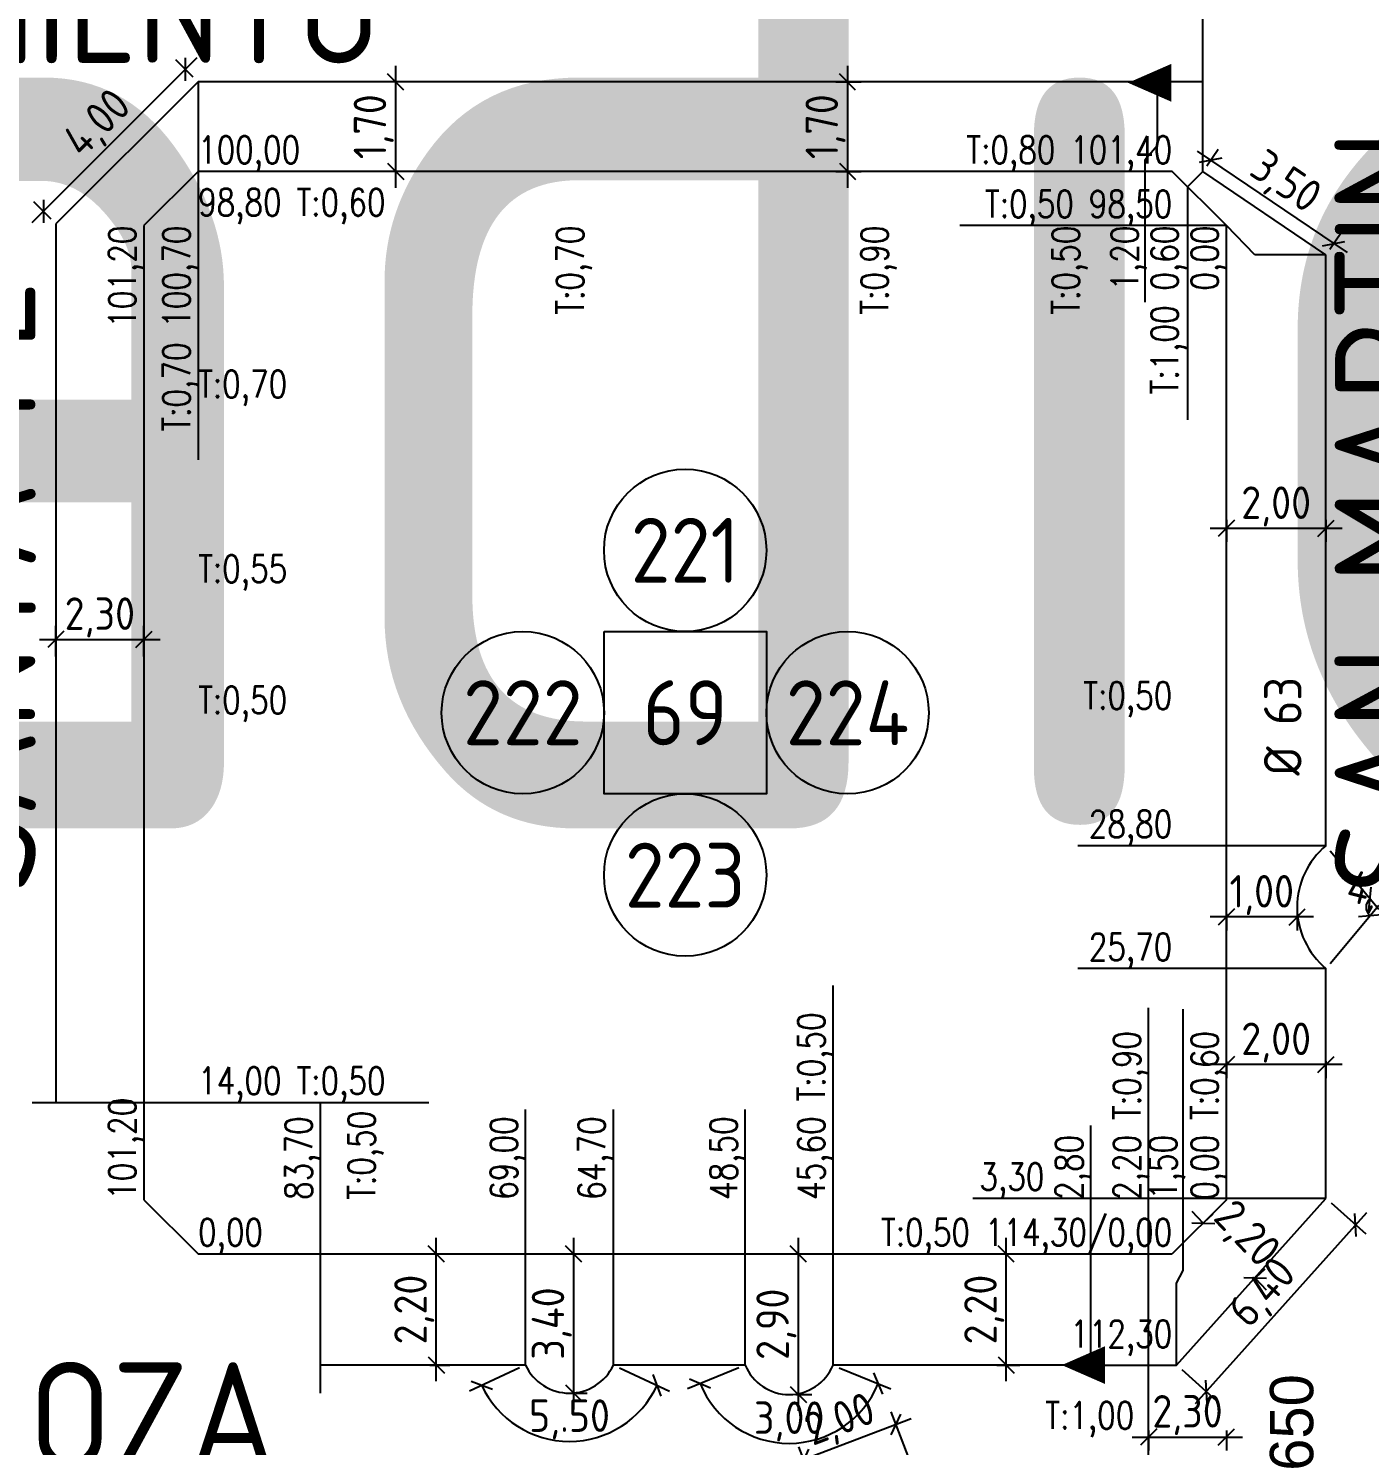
# Model space of a CAD drawing. Extents: x -48 to 13651, y -112 to 3468.
# Drawn here: x 1631.6 to 1755.5, y 1221.4 to 1352.4 of the extents above; entities that cross this region are included whole.
import ezdxf
from ezdxf.enums import TextEntityAlignment as Align

# ---------------------------------------------------------------- set-up
doc = ezdxf.new("R2010")
doc.units = 0
doc.header["$LTSCALE"] = 6
doc.header["$MEASUREMENT"] = 0
doc.linetypes.add('DOT2', pattern=[3.175, 0, -3.175])
doc.linetypes.add('HIDDEN', pattern=[0.375, 0.25, -0.125])
doc.layers.get('0').update_dxf_attribs({"linetype": 'CONTINUOUS'})
doc.layers.get('DEFPOINTS').update_dxf_attribs({"linetype": 'CONTINUOUS'})
for name, color, linetype in [('50', 41, 'CONTINUOUS'), ('63', 171, 'CONTINUOUS'), ('CAS', 7, 'CONTINUOUS'), ('CAÑERIA SIN CROQUIS', 210, 'HIDDEN'), ('COTA', 2, 'CONTINUOUS'), ('MANZANAS', 7, 'CONTINUOUS'), ('NUMCASA', 12, 'CONTINUOUS'), ('NUMERO-CROQUIS', 13, 'CONTINUOUS'), ('NUMERO-MANZANA', 4, 'CONTINUOUS'), ('PROGRESIVA', 60, 'CONTINUOUS'), ('RADIO', 4, 'DOT2'), ('REDUCCIONES', 13, 'CONTINUOUS'), ('TXTDIAMETRO', 7, 'CONTINUOUS')]:
    doc.layers.add(name, color=color, linetype=linetype)
doc.layers.add('ATENCION', color=7, linetype='CONTINUOUS', plot=False)
doc.styles.add('ABADIMTCONDE', font='isocp.shx')
doc.styles.add('GEOSLAB703LTBT', font='isocp.shx', dxfattribs={"width": 0.9, "height": 8})
doc.styles.add('GOTHICE', font='GOTHICE.shx', dxfattribs={"height": 0.6})
doc.styles.add('ROMANS', font='romans.shx', dxfattribs={"width": 0.8, "height": 2.5})
doc.dimstyles.new('COTA02', dxfattribs={"dimtxt": 3, "dimasz": 1.5, "dimexe": 1.25, "dimexo": 0.625, "dimgap": 0.3, "dimtad": 1, "dimtoh": 1, "dimdsep": 46, "dimlunit": 6, "dimtxsty": 'ABADIMTCONDE', "dimblk1": 'OBLIQUE', "dimblk2": 'OBLIQUE', "dimsah": 1, "dimcen": 2.5, "dimdle": 1.5, "dimclrd": 60, "dimclre": 60, "dimclrt": 256, "dimadec": 0, "dimazin": 0, "dimtfac": 1, "dimtix": 1, "dimtofl": 0, "dimtmove": 0, "dimatfit": 0, "dimldrblk": 'OBLIQUE', "dimfxl": 1, "dimtolj": 1, "dimtzin": 0, "dimarcsym": 0})

# ---------------------------------------------------------------- blocks, each defined once
blk = doc.blocks.new('CUPLARED')
at = {"layer": 'REDUCCIONES'}
blk.add_lwpolyline([(4, 0, 0, 3.5, 0), (0, 0, 3.5, 3.5, 0)], format="xyseb", dxfattribs=at)
blk = doc.blocks.new('_OBLIQUE')
at = {"color": 0, "linetype": 'ByBlock'}
blk.add_line((-0.5, -0.5), (0.5, 0.5), dxfattribs=at)
blk = doc.blocks.new('*D908')
at = {"layer": 'COTA', "color": 60, "lineweight": -2, "transparency": 16777216}
for p, q in [((1647.13, 1349.63), (1631.87, 1334.4)), ((1646.79, 1347.86), (1645.19, 1349.46)), ((1633.65, 1334.74), (1632.05, 1336.34))]:
    blk.add_line(p, q, dxfattribs=at)
at = {"layer": 'DEFPOINTS', "color": 0, "transparency": 16777216}
for p in [(1647.23, 1347.42), (1632.94, 1335.46), (1634.09, 1334.3)]:
    blk.add_point(p, dxfattribs=at)
at = {"layer": 'COTA', "color": 60, "lineweight": -2, "transparency": 16777216, "xscale": 1.5, "yscale": 1.5, "zscale": 1.5}
for p, rotation in [((1646.07, 1348.57), 44.9570226116358), ((1632.94, 1335.46), 224.9570226116358)]:
    blk.add_blockref('_OBLIQUE', p, dxfattribs=dict(at, rotation=rotation))
at = {"layer": 'COTA', "transparency": 16777216, "insert": (1638.07, 1343.45), "char_height": 3, "attachment_point": 5, "rotation": 44.957, "style": 'ABADIMTCONDE'}
blk.add_mtext('\\A1;4,00', dxfattribs=at)
blk = doc.blocks.new('*D909')
at = {"layer": 'COTA', "color": 60, "lineweight": -2, "transparency": 16777216}
for p, q in [((1665.48, 1348.92), (1665.48, 1337.65)), ((1664.86, 1347.42), (1664.23, 1347.42)), ((1664.86, 1339.15), (1664.23, 1339.15))]:
    blk.add_line(p, q, dxfattribs=at)
at = {"layer": 'DEFPOINTS', "color": 0, "transparency": 16777216}
for p in [(1665.48, 1347.42), (1665.48, 1339.15), (1665.48, 1339.15)]:
    blk.add_point(p, dxfattribs=at)
at = {"layer": 'COTA', "color": 60, "lineweight": -2, "transparency": 16777216, "xscale": 1.5, "yscale": 1.5, "zscale": 1.5}
for p, rotation in [((1665.48, 1347.42), 90), ((1665.48, 1339.15), 270)]:
    blk.add_blockref('_OBLIQUE', p, dxfattribs=dict(at, rotation=rotation))
at = {"layer": 'COTA', "transparency": 16777216, "insert": (1663.46, 1343.28), "char_height": 3, "attachment_point": 5, "rotation": 90, "style": 'ABADIMTCONDE'}
blk.add_mtext('\\A1;1,70', dxfattribs=at)
blk = doc.blocks.new('*D910')
at = {"layer": 'COTA', "color": 60, "lineweight": -2, "transparency": 16777216}
for p, q in [((1707.23, 1348.92), (1707.23, 1337.65)), ((1706.15, 1347.42), (1708.48, 1347.42)), ((1706.15, 1339.15), (1708.48, 1339.15))]:
    blk.add_line(p, q, dxfattribs=at)
at = {"layer": 'DEFPOINTS', "color": 0, "transparency": 16777216}
for p in [(1705.52, 1347.42), (1705.52, 1339.15), (1707.23, 1339.15)]:
    blk.add_point(p, dxfattribs=at)
at = {"layer": 'COTA', "color": 60, "lineweight": -2, "transparency": 16777216, "xscale": 1.5, "yscale": 1.5, "zscale": 1.5}
for p, rotation in [((1707.23, 1347.42), 90), ((1707.23, 1339.15), 270)]:
    blk.add_blockref('_OBLIQUE', p, dxfattribs=dict(at, rotation=rotation))
at = {"layer": 'COTA', "transparency": 16777216, "insert": (1705.2, 1343.28), "char_height": 3, "attachment_point": 5, "rotation": 90, "style": 'ABADIMTCONDE'}
blk.add_mtext('\\A1;1,70', dxfattribs=at)
blk = doc.blocks.new('*D911')
at = {"layer": 'COTA', "color": 60, "lineweight": -2, "transparency": 16777216}
for p, q in [((1634.09, 1294.35), (1634.09, 1297.17)), ((1642.23, 1294.35), (1642.23, 1297.17)), ((1632.59, 1295.92), (1643.73, 1295.92))]:
    blk.add_line(p, q, dxfattribs=at)
at = {"layer": 'DEFPOINTS', "color": 0, "transparency": 16777216}
for p in [(1642.23, 1295.92), (1634.09, 1293.72), (1642.23, 1293.72)]:
    blk.add_point(p, dxfattribs=at)
at = {"layer": 'COTA', "color": 60, "lineweight": -2, "transparency": 16777216, "xscale": 1.5, "yscale": 1.5, "zscale": 1.5, "rotation": 180}
blk.add_blockref('_OBLIQUE', (1634.09, 1295.92), dxfattribs=at)
at = {"layer": 'COTA', "color": 60, "lineweight": -2, "transparency": 16777216, "xscale": 1.5, "yscale": 1.5, "zscale": 1.5}
blk.add_blockref('_OBLIQUE', (1642.23, 1295.92), dxfattribs=at)
at = {"layer": 'COTA', "transparency": 16777216, "insert": (1638.16, 1297.95), "char_height": 3, "attachment_point": 5, "style": 'ABADIMTCONDE'}
blk.add_mtext('\\A1;2,30', dxfattribs=at)
blk = doc.blocks.new('*D912')
at = {"layer": 'COTA', "color": 60, "lineweight": -2, "transparency": 16777216}
for p, q in [((1669.24, 1227.38), (1669.24, 1240.65)), ((1668.63, 1239.15), (1670.49, 1239.15)), ((1668.63, 1228.88), (1670.49, 1228.88))]:
    blk.add_line(p, q, dxfattribs=at)
at = {"layer": 'DEFPOINTS', "color": 0, "transparency": 16777216}
for p in [(1668.01, 1239.15), (1669.24, 1239.15), (1668.01, 1228.88)]:
    blk.add_point(p, dxfattribs=at)
at = {"layer": 'COTA', "color": 60, "lineweight": -2, "transparency": 16777216, "xscale": 1.5, "yscale": 1.5, "zscale": 1.5}
for p, rotation in [((1669.24, 1239.15), 90), ((1669.24, 1228.88), 270)]:
    blk.add_blockref('_OBLIQUE', p, dxfattribs=dict(at, rotation=rotation))
at = {"layer": 'COTA', "transparency": 16777216, "insert": (1667.21, 1234.01), "char_height": 3, "attachment_point": 5, "rotation": 90, "style": 'ABADIMTCONDE'}
blk.add_mtext('\\A1;2,20', dxfattribs=at)
blk = doc.blocks.new('*D913')
at = {"layer": 'COTA', "color": 60, "lineweight": -2, "transparency": 16777216}
for p, q in [((1681.94, 1224.79), (1681.94, 1240.65)), ((1682.17, 1239.15), (1683.19, 1239.15)), ((1682.17, 1226.29), (1683.19, 1226.29))]:
    blk.add_line(p, q, dxfattribs=at)
at = {"layer": 'DEFPOINTS', "color": 0, "transparency": 16777216}
for p in [(1681.54, 1239.15), (1681.94, 1239.15), (1681.54, 1226.29)]:
    blk.add_point(p, dxfattribs=at)
at = {"layer": 'COTA', "color": 60, "lineweight": -2, "transparency": 16777216, "xscale": 1.5, "yscale": 1.5, "zscale": 1.5}
for p, rotation in [((1681.94, 1239.15), 90), ((1681.94, 1226.29), 270)]:
    blk.add_blockref('_OBLIQUE', p, dxfattribs=dict(at, rotation=rotation))
at = {"layer": 'COTA', "transparency": 16777216, "insert": (1679.91, 1232.72), "char_height": 3, "attachment_point": 5, "rotation": 90, "style": 'ABADIMTCONDE'}
blk.add_mtext('\\A1;3,40', dxfattribs=at)
blk = doc.blocks.new('*D914')
at = {"layer": 'COTA', "color": 60, "lineweight": -2, "transparency": 16777216}
for p, q in [((1702.69, 1224.66), (1702.69, 1240.65)), ((1702.46, 1239.15), (1703.94, 1239.15)), ((1702.46, 1226.16), (1703.94, 1226.16))]:
    blk.add_line(p, q, dxfattribs=at)
at = {"layer": 'DEFPOINTS', "color": 0, "transparency": 16777216}
for p in [(1701.84, 1239.15), (1702.69, 1239.15), (1701.84, 1226.16)]:
    blk.add_point(p, dxfattribs=at)
at = {"layer": 'COTA', "color": 60, "lineweight": -2, "transparency": 16777216, "xscale": 1.5, "yscale": 1.5, "zscale": 1.5}
for p, rotation in [((1702.69, 1239.15), 90), ((1702.69, 1226.16), 270)]:
    blk.add_blockref('_OBLIQUE', p, dxfattribs=dict(at, rotation=rotation))
at = {"layer": 'COTA', "transparency": 16777216, "insert": (1700.66, 1232.65), "char_height": 3, "attachment_point": 5, "rotation": 90, "style": 'ABADIMTCONDE'}
blk.add_mtext('\\A1;2,90', dxfattribs=at)
blk = doc.blocks.new('*D915')
at = {"layer": 'COTA', "color": 60, "lineweight": -2, "transparency": 16777216}
for p, q in [((1721.89, 1227.38), (1721.89, 1240.65)), ((1721.03, 1239.15), (1723.14, 1239.15)), ((1721.03, 1228.88), (1723.14, 1228.88))]:
    blk.add_line(p, q, dxfattribs=at)
at = {"layer": 'DEFPOINTS', "color": 0, "transparency": 16777216}
for p in [(1720.4, 1239.15), (1721.89, 1239.15), (1720.4, 1228.88)]:
    blk.add_point(p, dxfattribs=at)
at = {"layer": 'COTA', "color": 60, "lineweight": -2, "transparency": 16777216, "xscale": 1.5, "yscale": 1.5, "zscale": 1.5}
for p, rotation in [((1721.89, 1239.15), 90), ((1721.89, 1228.88), 270)]:
    blk.add_blockref('_OBLIQUE', p, dxfattribs=dict(at, rotation=rotation))
at = {"layer": 'COTA', "transparency": 16777216, "insert": (1719.86, 1234.01), "char_height": 3, "attachment_point": 5, "rotation": 90, "style": 'ABADIMTCONDE'}
blk.add_mtext('\\A1;2,20', dxfattribs=at)
blk = doc.blocks.new('*D916')
at = {"layer": 'COTA', "color": 60, "lineweight": -2, "transparency": 16777216}
for p, q in [((1676.92, 1228.62), (1672.31, 1226.48)), ((1686.17, 1228.62), (1690.77, 1226.48))]:
    blk.add_line(p, q, dxfattribs=at)
blk.add_arc((1681.54, 1230.76), 8.93, 204.9067, 335.0933, dxfattribs=at)
at = {"layer": 'DEFPOINTS', "color": 0, "transparency": 16777216}
for p in [(1681.54, 1230.76), (1677.48, 1228.88), (1685.6, 1228.88), (1678.24, 1222.47)]:
    blk.add_point(p, dxfattribs=at)
at = {"layer": 'COTA', "color": 60, "lineweight": -2, "transparency": 16777216, "xscale": 1.5, "yscale": 1.5, "zscale": 1.5}
for p, rotation in [((1673.45, 1227), 114.9067439927759), ((1689.64, 1227), 65.09325600722676)]:
    blk.add_blockref('_OBLIQUE', p, dxfattribs=dict(at, rotation=rotation))
at = {"layer": 'COTA', "transparency": 16777216, "insert": (1681.54, 1223.86), "char_height": 3, "attachment_point": 5, "style": 'ABADIMTCONDE'}
blk.add_mtext('\\A1;5,.50', dxfattribs=at)
blk = doc.blocks.new('*D917')
at = {"layer": 'COTA', "color": 60, "lineweight": -2, "transparency": 16777216}
for p, q in [((1697.2, 1228.64), (1692.45, 1226.69)), ((1706.47, 1228.64), (1711.23, 1226.69))]:
    blk.add_line(p, q, dxfattribs=at)
blk.add_arc((1701.84, 1230.55), 8.9, 202.3196, 337.6804, dxfattribs=at)
at = {"layer": 'DEFPOINTS', "color": 0, "transparency": 16777216}
for p in [(1701.84, 1230.55), (1697.78, 1228.88), (1705.89, 1228.88), (1698.42, 1222.33)]:
    blk.add_point(p, dxfattribs=at)
at = {"layer": 'COTA', "color": 60, "lineweight": -2, "transparency": 16777216, "xscale": 1.5, "yscale": 1.5, "zscale": 1.5}
for p, rotation in [((1693.6, 1227.17), 112.3195594906988), ((1710.07, 1227.17), 67.68044050930389)]:
    blk.add_blockref('_OBLIQUE', p, dxfattribs=dict(at, rotation=rotation))
at = {"layer": 'COTA', "transparency": 16777216, "insert": (1701.84, 1223.67), "char_height": 3, "attachment_point": 5, "style": 'ABADIMTCONDE'}
blk.add_mtext('\\A1;3,00', dxfattribs=at)
blk = doc.blocks.new('*D918')
at = {"layer": 'COTA', "color": 60, "lineweight": -2, "transparency": 16777216}
for p, q in [((1740.09, 1241.99), (1739.06, 1243.08)), ((1740.19, 1242.08), (1741, 1242.85)), ((1744.99, 1237.01), (1745.8, 1237.78)), ((1744.89, 1236.92), (1745.92, 1235.83))]:
    blk.add_line(p, q, dxfattribs=at)
at = {"layer": 'DEFPOINTS', "color": 0, "transparency": 16777216}
for p in [(1739.73, 1241.65), (1740.09, 1241.99), (1744.53, 1236.58)]:
    blk.add_point(p, dxfattribs=at)
at = {"layer": 'COTA', "color": 60, "lineweight": -2, "transparency": 16777216, "xscale": 1.5, "yscale": 1.5, "zscale": 1.5}
for p, rotation in [((1740.09, 1241.99), 313.4460841091392), ((1744.89, 1236.92), 133.4460841091392)]:
    blk.add_blockref('_OBLIQUE', p, dxfattribs=dict(at, rotation=rotation))
at = {"layer": 'COTA', "transparency": 16777216, "insert": (1743.96, 1240.85), "char_height": 3, "attachment_point": 5, "rotation": 313.4461, "style": 'ABADIMTCONDE'}
blk.add_mtext('\\A1;2,20', dxfattribs=at)
blk = doc.blocks.new('*D919')
at = {"layer": 'COTA', "color": 60, "lineweight": -2, "transparency": 16777216}
for p, q in [((1751.9, 1243.86), (1755.1, 1240.99)), ((1755.17, 1242.95), (1739.36, 1225.31)), ((1738.1, 1228.46), (1741.3, 1225.6))]:
    blk.add_line(p, q, dxfattribs=at)
at = {"layer": 'DEFPOINTS', "color": 0, "transparency": 16777216}
for p in [(1751.43, 1244.28), (1737.63, 1228.88), (1740.37, 1226.43)]:
    blk.add_point(p, dxfattribs=at)
at = {"layer": 'COTA', "color": 60, "lineweight": -2, "transparency": 16777216, "xscale": 1.5, "yscale": 1.5, "zscale": 1.5}
for p, rotation in [((1754.17, 1241.83), 48.13500879677059), ((1740.37, 1226.43), 228.1350087967706)]:
    blk.add_blockref('_OBLIQUE', p, dxfattribs=dict(at, rotation=rotation))
at = {"layer": 'COTA', "transparency": 16777216, "insert": (1745.72, 1235.44), "char_height": 3, "attachment_point": 5, "rotation": 48.135, "style": 'ABADIMTCONDE'}
blk.add_mtext('\\A1;6,40', dxfattribs=at)
blk = doc.blocks.new('*D920')
at = {"layer": 'COTA', "color": 60, "lineweight": -2, "transparency": 16777216}
for p, q in [((1742.23, 1256.96), (1742.23, 1255.4)), ((1751.43, 1256.96), (1751.43, 1255.4)), ((1752.93, 1256.65), (1740.73, 1256.65))]:
    blk.add_line(p, q, dxfattribs=at)
at = {"layer": 'DEFPOINTS', "color": 0, "transparency": 16777216}
for p in [(1742.23, 1257.59), (1751.43, 1257.59), (1742.23, 1256.65)]:
    blk.add_point(p, dxfattribs=at)
at = {"layer": 'COTA', "color": 60, "lineweight": -2, "transparency": 16777216, "xscale": 1.5, "yscale": 1.5, "zscale": 1.5, "rotation": 180}
blk.add_blockref('_OBLIQUE', (1742.23, 1256.65), dxfattribs=at)
at = {"layer": 'COTA', "color": 60, "lineweight": -2, "transparency": 16777216, "xscale": 1.5, "yscale": 1.5, "zscale": 1.5}
blk.add_blockref('_OBLIQUE', (1751.43, 1256.65), dxfattribs=at)
at = {"layer": 'COTA', "transparency": 16777216, "insert": (1746.83, 1258.67), "char_height": 3, "attachment_point": 5, "style": 'ABADIMTCONDE'}
blk.add_mtext('\\A1;2,00', dxfattribs=at)
blk = doc.blocks.new('*D921')
at = {"layer": 'COTA', "color": 60, "lineweight": -2, "transparency": 16777216}
for p, q in [((1750.27, 1270.28), (1740.73, 1270.28)), ((1742.23, 1270.56), (1742.23, 1269.03)), ((1748.77, 1270.56), (1748.77, 1269.03))]:
    blk.add_line(p, q, dxfattribs=at)
at = {"layer": 'DEFPOINTS', "color": 0, "transparency": 16777216}
for p in [(1742.23, 1271.18), (1742.23, 1270.28), (1748.77, 1271.18)]:
    blk.add_point(p, dxfattribs=at)
at = {"layer": 'COTA', "color": 60, "lineweight": -2, "transparency": 16777216, "xscale": 1.5, "yscale": 1.5, "zscale": 1.5, "rotation": 180}
blk.add_blockref('_OBLIQUE', (1742.23, 1270.28), dxfattribs=at)
at = {"layer": 'COTA', "color": 60, "lineweight": -2, "transparency": 16777216, "xscale": 1.5, "yscale": 1.5, "zscale": 1.5}
blk.add_blockref('_OBLIQUE', (1748.77, 1270.28), dxfattribs=at)
at = {"layer": 'COTA', "transparency": 16777216, "insert": (1745.5, 1272.3), "char_height": 3, "attachment_point": 5, "style": 'ABADIMTCONDE'}
blk.add_mtext('\\A1;1,00', dxfattribs=at)
blk = doc.blocks.new('*D922')
at = {"layer": 'COTA', "color": 60, "lineweight": -2, "transparency": 16777216}
for p, q in [((1742.23, 1306.96), (1742.23, 1304.92)), ((1751.43, 1306.96), (1751.43, 1304.92)), ((1752.93, 1306.17), (1740.73, 1306.17))]:
    blk.add_line(p, q, dxfattribs=at)
at = {"layer": 'DEFPOINTS', "color": 0, "transparency": 16777216}
for p in [(1742.23, 1307.58), (1751.43, 1307.58), (1742.23, 1306.17)]:
    blk.add_point(p, dxfattribs=at)
at = {"layer": 'COTA', "color": 60, "lineweight": -2, "transparency": 16777216, "xscale": 1.5, "yscale": 1.5, "zscale": 1.5, "rotation": 180}
blk.add_blockref('_OBLIQUE', (1742.23, 1306.17), dxfattribs=at)
at = {"layer": 'COTA', "color": 60, "lineweight": -2, "transparency": 16777216, "xscale": 1.5, "yscale": 1.5, "zscale": 1.5}
blk.add_blockref('_OBLIQUE', (1751.43, 1306.17), dxfattribs=at)
at = {"layer": 'COTA', "transparency": 16777216, "insert": (1746.83, 1308.2), "char_height": 3, "attachment_point": 5, "style": 'ABADIMTCONDE'}
blk.add_mtext('\\A1;2,00', dxfattribs=at)
blk = doc.blocks.new('*D923')
at = {"layer": 'COTA', "color": 60, "lineweight": -2, "transparency": 16777216}
for p, q in [((1739.53, 1341.03), (1753.38, 1331.65)), ((1740.41, 1339.66), (1741.47, 1341.22)), ((1751.78, 1331.96), (1752.84, 1333.52))]:
    blk.add_line(p, q, dxfattribs=at)
at = {"layer": 'DEFPOINTS', "color": 0, "transparency": 16777216}
for p in [(1740.06, 1339.14), (1752.14, 1332.49), (1751.43, 1331.44)]:
    blk.add_point(p, dxfattribs=at)
at = {"layer": 'COTA', "color": 60, "lineweight": -2, "transparency": 16777216, "xscale": 1.5, "yscale": 1.5, "zscale": 1.5}
for p, rotation in [((1740.77, 1340.19), 145.8930146997956), ((1752.14, 1332.49), 325.8930146997956)]:
    blk.add_blockref('_OBLIQUE', p, dxfattribs=dict(at, rotation=rotation))
at = {"layer": 'COTA', "transparency": 16777216, "insert": (1747.59, 1338.01), "char_height": 3, "attachment_point": 5, "rotation": 325.893, "style": 'ABADIMTCONDE'}
blk.add_mtext('\\A1;3,50', dxfattribs=at)
blk = doc.blocks.new('*D924')
at = {"layer": 'COTA', "color": 60, "lineweight": -2, "transparency": 16777216}
for p, q in [((1751.83, 1276.38), (1756.3, 1271)), ((1751.83, 1265.99), (1756.3, 1271.37))]:
    blk.add_line(p, q, dxfattribs=at)
blk.add_arc((1756.14, 1271.18), 1.01, 129.6902, 230.3098, dxfattribs=at)
at = {"layer": 'DEFPOINTS', "color": 0, "transparency": 16777216}
for p in [(1751.43, 1276.86), (1755.18, 1271.48), (1756.14, 1271.18), (1751.43, 1265.51)]:
    blk.add_point(p, dxfattribs=at)
at = {"layer": 'COTA', "color": 60, "lineweight": -2, "transparency": 16777216, "xscale": 1.5, "yscale": 1.5, "zscale": 1.5}
for p, rotation in [((1755.5, 1271.96), 39.69021646139512), ((1755.5, 1270.41), 320.3097835386058)]:
    blk.add_blockref('_OBLIQUE', p, dxfattribs=dict(at, rotation=rotation))
at = {"layer": 'COTA', "transparency": 16777216, "insert": (1756.39, 1272.17), "char_height": 3, "attachment_point": 5, "rotation": 346.0067, "style": 'ABADIMTCONDE'}
blk.add_mtext('\\A1;4,10', dxfattribs=at)
blk = doc.blocks.new('*D927')
at = {"layer": 'COTA', "color": 60, "lineweight": -2, "transparency": 16777216}
for p, q in [((1712.98, 1220.06), (1711.27, 1224.56)), ((1701.79, 1219.62), (1713.11, 1223.93)), ((1704.45, 1216.82), (1702.74, 1221.32))]:
    blk.add_line(p, q, dxfattribs=at)
at = {"layer": 'DEFPOINTS', "color": 0, "transparency": 16777216}
for p in [(1711.71, 1223.39), (1713.2, 1219.48), (1704.68, 1216.24)]:
    blk.add_point(p, dxfattribs=at)
at = {"layer": 'COTA', "color": 60, "lineweight": -2, "transparency": 16777216, "xscale": 1.5, "yscale": 1.5, "zscale": 1.5}
for p, rotation in [((1711.71, 1223.39), 20.82447510861934), ((1703.19, 1220.15), 200.8244751086193)]:
    blk.add_blockref('_OBLIQUE', p, dxfattribs=dict(at, rotation=rotation))
at = {"layer": 'COTA', "transparency": 16777216, "insert": (1706.61, 1223.62), "char_height": 3, "attachment_point": 5, "rotation": 20.8245, "style": 'ABADIMTCONDE'}
blk.add_mtext('\\A1;2,00', dxfattribs=at)
blk = doc.blocks.new('*D1130')
at = {"layer": 'DEFPOINTS', "color": 0, "transparency": 16777216}
for p in [(1735.04, 1223.46), (1742.23, 1223.46), (1742.23, 1222.23)]:
    blk.add_point(p, dxfattribs=at)
at = {"layer": 'PROGRESIVA', "color": 60, "lineweight": -2, "transparency": 16777216}
for p, q in [((1733.54, 1222.23), (1743.73, 1222.23)), ((1735.04, 1222.83), (1735.04, 1220.98)), ((1742.23, 1222.83), (1742.23, 1220.98))]:
    blk.add_line(p, q, dxfattribs=at)
at = {"layer": 'PROGRESIVA', "color": 60, "lineweight": -2, "transparency": 16777216, "xscale": 1.5, "yscale": 1.5, "zscale": 1.5, "rotation": 180}
blk.add_blockref('_OBLIQUE', (1735.04, 1222.23), dxfattribs=at)
at = {"layer": 'PROGRESIVA', "color": 60, "lineweight": -2, "transparency": 16777216, "xscale": 1.5, "yscale": 1.5, "zscale": 1.5}
blk.add_blockref('_OBLIQUE', (1742.23, 1222.23), dxfattribs=at)
at = {"layer": 'PROGRESIVA', "transparency": 16777216, "insert": (1738.64, 1224.26), "char_height": 3, "attachment_point": 5, "style": 'ABADIMTCONDE'}
blk.add_mtext('\\A1;2,30', dxfattribs=at)
blk = doc.blocks.new('D63')
at = {"layer": 'TXTDIAMETRO', "color": 7, "ltscale": 0.1, "style": 'ABADIMTCONDE'}
blk.add_text('Ø 63', height=4, dxfattribs=at).set_placement((0, 0), align=Align.MIDDLE)

msp = doc.modelspace()

# ---------------------------------------------------------------- linework, layer by layer
at = {"layer": '50', "ltscale": 0.1}
for p, q in [((1647.229, 1347.416), (1634.093, 1334.299)), ((1735.821, 1347.416), (1647.229, 1347.416)), ((1634.093, 1334.299), (1634.093, 1253.145)), ((1677.484, 1228.879), (1658.534, 1228.879)), ((1697.777, 1228.879), (1685.601, 1228.879)), ((1729.705, 1228.879), (1705.895, 1228.879))]:
    msp.add_line(p, q, dxfattribs=at)
for centre, radius, start, end in [((1681.542, 1230.764), 4.475, 204.90674, 335.09326), ((1701.836, 1230.545), 4.387, 202.31956, 337.68044)]:
    msp.add_arc(centre, radius, start, end, dxfattribs=at)
at = {"layer": '63', "ltscale": 0.1}
for p, q in [((1740.064, 1339.142), (1740.064, 1363.05)), ((1740.064, 1347.416), (1735.821, 1347.416)), ((1751.433, 1331.442), (1740.064, 1339.142)), ((1751.433, 1276.858), (1751.433, 1331.442)), ((1751.433, 1244.278), (1751.433, 1265.512)), ((1737.633, 1228.879), (1751.433, 1244.278)), ((1729.705, 1228.879), (1737.633, 1228.879)), ((1735.043, 1217.047), (1735.043, 1228.879))]:
    msp.add_line(p, q, dxfattribs=at)
msp.add_arc((1756.141, 1271.185), 7.373, 129.69022, 230.30978, dxfattribs=at)
at = {"layer": 'CAS', "ltscale": 0.1}
for p, q in [((1631.903, 1253.145), (1636.282, 1253.145)), ((1658.534, 1226.285), (1658.534, 1231.473))]:
    msp.add_line(p, q, dxfattribs=at)
at = {"layer": 'MANZANAS'}
for p, q in [((1647.234, 1339.145), (1642.234, 1334.145)), ((1737.234, 1339.145), (1647.234, 1339.145)), ((1742.234, 1334.145), (1737.234, 1339.145)), ((1642.234, 1334.145), (1642.234, 1244.145)), ((1742.234, 1244.145), (1742.234, 1334.145)), ((1642.234, 1244.145), (1647.234, 1239.145)), ((1742.234, 1244.145), (1737.234, 1239.145)), ((1647.234, 1239.145), (1737.234, 1239.145))]:
    msp.add_line(p, q, dxfattribs=at)
at = {"layer": 'NUMERO-CROQUIS'}
for centre in [(1692.234, 1304.145), (1677.234, 1289.145), (1707.234, 1289.145), (1692.234, 1274.145)]:
    msp.add_circle(centre, 7.5, dxfattribs=at)
at = {"layer": 'NUMERO-MANZANA'}
msp.add_lwpolyline([(1684.734, 1296.645), (1699.734, 1296.645), (1699.734, 1281.645), (1684.734, 1281.645)], close=True, dxfattribs=at)
at = {"layer": 'PROGRESIVA'}
for p, q in [((1647.229, 1347.416), (1647.229, 1312.515)), ((1735.821, 1347.416), (1735.821, 1341.502)), ((1735.821, 1341.502), (1734.698, 1340.178)), ((1734.698, 1340.178), (1734.698, 1327.082)), ((1740.064, 1339.142), (1738.651, 1337.729)), ((1738.651, 1337.729), (1738.651, 1316.194)), ((1742.234, 1334.145), (1717.617, 1334.145)), ((1744.855, 1331.442), (1742.234, 1334.145)), ((1751.433, 1331.442), (1744.855, 1331.442)), ((1751.433, 1276.858), (1728.512, 1276.858)), ((1751.433, 1265.512), (1728.512, 1265.512)), ((1705.895, 1228.879), (1705.895, 1263.955)), ((1735.043, 1228.879), (1735.043, 1261.895)), ((1738.244, 1237.616), (1738.244, 1261.748)), ((1634.093, 1253.145), (1668.56, 1253.145)), ((1658.534, 1228.879), (1658.534, 1253.145)), ((1677.484, 1228.879), (1677.484, 1252.478)), ((1685.601, 1228.879), (1685.601, 1252.478)), ((1697.777, 1228.879), (1697.777, 1252.478)), ((1729.705, 1228.879), (1729.705, 1251.006)), ((1751.433, 1244.278), (1718.795, 1244.278)), ((1737.633, 1236.439), (1738.244, 1237.616)), ((1737.633, 1228.879), (1737.633, 1236.439))]:
    msp.add_line(p, q, dxfattribs=at)

# ---------------------------------------------------------------- block references
at = {"layer": 'CAÑERIA SIN CROQUIS', "ltscale": 0.1, "rotation": 180}
for p in [(1737.147, 1347.338), (1731.03, 1228.879)]:
    msp.add_blockref('CUPLARED', p, dxfattribs=at)
at = {"layer": 'COTA', "xscale": 0.8661984962145652, "yscale": 0.8661984962145652, "zscale": 0.8661984962145652, "rotation": 90}
msp.add_blockref('D63', (1747.436, 1287.894), dxfattribs=at)

# ---------------------------------------------------------------- texts
at = {"layer": 'ATENCION', "style": 'GEOSLAB703LTBT'}
for s, p in [('SARMIENTO', (1600.887, 1354.145)), ('MENDOZA', (1600.887, 1224.145))]:
    msp.add_text(s, height=10, dxfattribs=at).set_placement(p, align=Align.MIDDLE_LEFT)
for s, p in [('SAN MARTIN', (1757.234, 1272.415)), ('SANTA FE', (1627.234, 1272.415))]:
    msp.add_text(s, height=10, rotation=90, dxfattribs=at).set_placement(p, align=Align.MIDDLE_LEFT)
at = {"layer": 'NUMCASA', "color": 12, "linetype": 'Continuous', "style": 'GOTHICE'}
msp.add_text('650', height=4, rotation=90, dxfattribs=at).set_placement((1751.454, 1223.576), align=Align.BOTTOM_CENTER)
at = {"layer": 'NUMERO-CROQUIS', "style": 'GEOSLAB703LTBT'}
for s, p in [('221', (1692.234, 1304.145)), ('222', (1677.234, 1289.145)), ('224', (1707.234, 1289.145)), ('223', (1692.234, 1274.145))]:
    msp.add_text(s, height=6, dxfattribs=at).set_placement(p, align=Align.MIDDLE)
at = {"layer": 'NUMERO-MANZANA', "style": 'GEOSLAB703LTBT'}
msp.add_text('69', height=6, dxfattribs=at).set_placement((1692.234, 1289.145), align=Align.MIDDLE)
at = {"layer": 'PROGRESIVA', "style": 'ROMANS', "width": 0.8}
for s, p in [('100,00', (1647.234, 1339.145)), ('98,80 T:0,60', (1647.234, 1334.293)), ('T:0,70', (1647.234, 1317.504)), ('T:0,55', (1647.234, 1300.436)), ('T:0,50', (1647.234, 1288.311)), ('14,00 T:0,50', (1647.234, 1253.145)), ('0,00', (1647.234, 1239.145))]:
    msp.add_text(s, height=2.5, dxfattribs=at).set_placement(p, align=Align.BOTTOM_LEFT)
for s, p in [('T:0,80 101,40', (1737.234, 1339.145)), ('T:0,50 98,50', (1737.234, 1334.145)), ('T:0,50', (1737.234, 1288.733)), ('28,80', (1737.234, 1276.858)), ('25,70', (1737.234, 1265.512)), ('3,30', (1725.421, 1244.278)), ('T:0,50 114,30/0,00', (1737.234, 1239.145)), ('112,30', (1737.234, 1229.76)), ('T:1,00', (1733.722, 1222.231))]:
    msp.add_text(s, height=2.5, dxfattribs=at).set_placement(p, align=Align.BOTTOM_RIGHT)
for s, p in [('101,20', (1642.234, 1334.145)), ('T:0,70 100,70', (1647.242, 1334.145)), ('T:0,70', (1683.608, 1334.145)), ('T:0,90', (1711.729, 1334.145)), ('T:0,50', (1729.397, 1334.145)), ('1,20', (1734.845, 1334.145)), ('T:1,00 0,60', (1738.526, 1334.145)), ('0,00', (1742.234, 1334.145))]:
    msp.add_text(s, height=2.5, rotation=90, dxfattribs=at).set_placement(p, align=Align.BOTTOM_RIGHT)
for s, p in [('45,60 T:0,50', (1705.895, 1244.145)), ('2,20 T:0,90', (1735.043, 1244.145)), ('0,00 T:0,60', (1742.234, 1244.145)), ('101,20', (1642.234, 1244.145)), ('T:0,50', (1664.334, 1244.145)), ('83,70', (1658.534, 1244.145)), ('69,00', (1677.484, 1244.145)), ('64,70', (1685.601, 1244.145)), ('48,50', (1697.777, 1244.145)), ('2,80', (1729.705, 1244.145)), ('1,50', (1738.392, 1244.145))]:
    msp.add_text(s, height=2.5, rotation=90, dxfattribs=at).set_placement(p, align=Align.BOTTOM_LEFT)
at = {"layer": 'RADIO', "color": 4, "ltscale": 0.5, "style": 'GEOSLAB703LTBT', "width": 0.9}
msp.add_text('Radio Nº 4', height=98.7157, dxfattribs=at).set_placement((1534.853, 1278.458))

# ---------------------------------------------------------------- dimensions: what is measured, and where the dimension line sits
at = {"layer": 'COTA'}
for p1, p2, distance, text, picture, middle in [((1647.229, 1347.416), (1634.093, 1334.299), -1.637, '4,00', '*D908', (1638.074, 1343.448)), ((1740.064, 1339.142), (1751.433, 1331.442), 1.263, '3,50', '*D923', (1747.592, 1338.015)), ((1744.533, 1236.579), (1739.734, 1241.645), -0.496, '2,20', '*D918', (1743.964, 1240.846))]:
    dim = msp.add_aligned_dim(p1=p1, p2=p2, distance=distance, text=text, dimstyle='COTA02', dxfattribs=at)
    dim.commit()
    dim.dimension.update_dxf_attribs({"geometry": picture, "text_midpoint": middle})
for base, p1, p2, text, picture, middle in [((1665.481, 1339.145), (1665.481, 1347.416), (1665.481, 1339.145), '1,70', '*D909', (1663.456, 1343.281)), ((1707.227, 1339.145), (1705.523, 1347.416), (1705.523, 1339.145), '1,70', '*D910', (1705.202, 1343.281)), ((1669.237, 1239.145), (1668.009, 1228.879), (1668.009, 1239.145), '2,20', '*D912', (1667.212, 1234.012)), ((1681.936, 1239.145), (1681.542, 1226.289), (1681.542, 1239.145), '3,40', '*D913', (1679.911, 1232.717)), ((1702.687, 1239.145), (1701.836, 1226.158), (1701.836, 1239.145), '2,90', '*D914', (1700.662, 1232.652)), ((1721.887, 1239.145), (1720.401, 1228.879), (1720.401, 1239.145), '2,20', '*D915', (1719.862, 1234.012))]:
    dim = msp.add_linear_dim(base=base, p1=p1, p2=p2, angle=90, text=text, dimstyle='COTA02', dxfattribs=at)
    dim.commit()
    dim.dimension.update_dxf_attribs({"geometry": picture, "text_midpoint": middle})
for base, p1, p2, text, picture, middle in [((1742.234, 1306.173), (1751.433, 1307.583), (1742.234, 1307.583), '2,00', '*D922', (1746.833, 1308.199)), ((1642.234, 1295.923), (1634.093, 1293.722), (1642.234, 1293.722), '2,30', '*D911', (1638.163, 1297.948)), ((1742.234, 1270.275), (1748.768, 1271.185), (1742.234, 1271.185), '1,00', '*D921', (1745.501, 1272.3)), ((1742.234, 1256.648), (1751.433, 1257.588), (1742.234, 1257.588), '2,00', '*D920', (1746.833, 1258.674))]:
    dim = msp.add_linear_dim(base=base, p1=p1, p2=p2, text=text, dimstyle='COTA02', dxfattribs=at)
    dim.commit()
    dim.dimension.update_dxf_attribs({"geometry": picture, "text_midpoint": middle})
dim = msp.add_angular_dim_3p(base=(1755.177, 1271.475), center=(1756.141, 1271.185), p1=(1751.433, 1276.858), p2=(1751.433, 1265.512), text='4,10', dimstyle='COTA02', override={"dimadec": 4}, dxfattribs=at)
dim.commit()
dim.dimension.update_dxf_attribs({"geometry": '*D924', "text_midpoint": (1755.898, 1270.208), "dimtype": 165})
for base, p1, p2, angle, text, picture, middle in [((1740.366, 1226.43), (1751.433, 1244.278), (1737.633, 1228.879), 228.13501, '6,40', '*D919', (1747.226, 1234.085)), ((1711.711, 1223.393), (1704.677, 1216.236), (1713.2, 1219.478), 20.82448, '2,00', '*D927', (1707.326, 1221.725))]:
    dim = msp.add_linear_dim(base=base, p1=p1, p2=p2, angle=angle, text=text, dimstyle='COTA02', dxfattribs=at)
    dim.commit()
    dim.dimension.update_dxf_attribs({"geometry": picture, "text_midpoint": middle, "dimtype": 161})
for base, center, p1, p2, text, picture, middle in [((1678.243, 1222.471), (1681.542, 1230.764), (1677.484, 1228.879), (1685.601, 1228.879), '5,.50', '*D916', (1681.542, 1223.863)), ((1698.421, 1222.326), (1701.836, 1230.545), (1697.777, 1228.879), (1705.895, 1228.879), '3,00', '*D917', (1701.836, 1223.67))]:
    dim = msp.add_angular_dim_3p(base=base, center=center, p1=p1, p2=p2, text=text, dimstyle='COTA02', override={"dimadec": 4}, dxfattribs=at)
    dim.commit()
    dim.dimension.update_dxf_attribs({"geometry": picture, "text_midpoint": middle})
at = {"layer": 'PROGRESIVA'}
dim = msp.add_linear_dim(base=(1742.234, 1222.231), p1=(1735.043, 1223.457), p2=(1742.234, 1223.457), text='2,30', dimstyle='COTA02', dxfattribs=at)
dim.commit()
dim.dimension.update_dxf_attribs({"geometry": '*D1130', "text_midpoint": (1738.638, 1224.256)})

doc.saveas('drawing.dxf')
